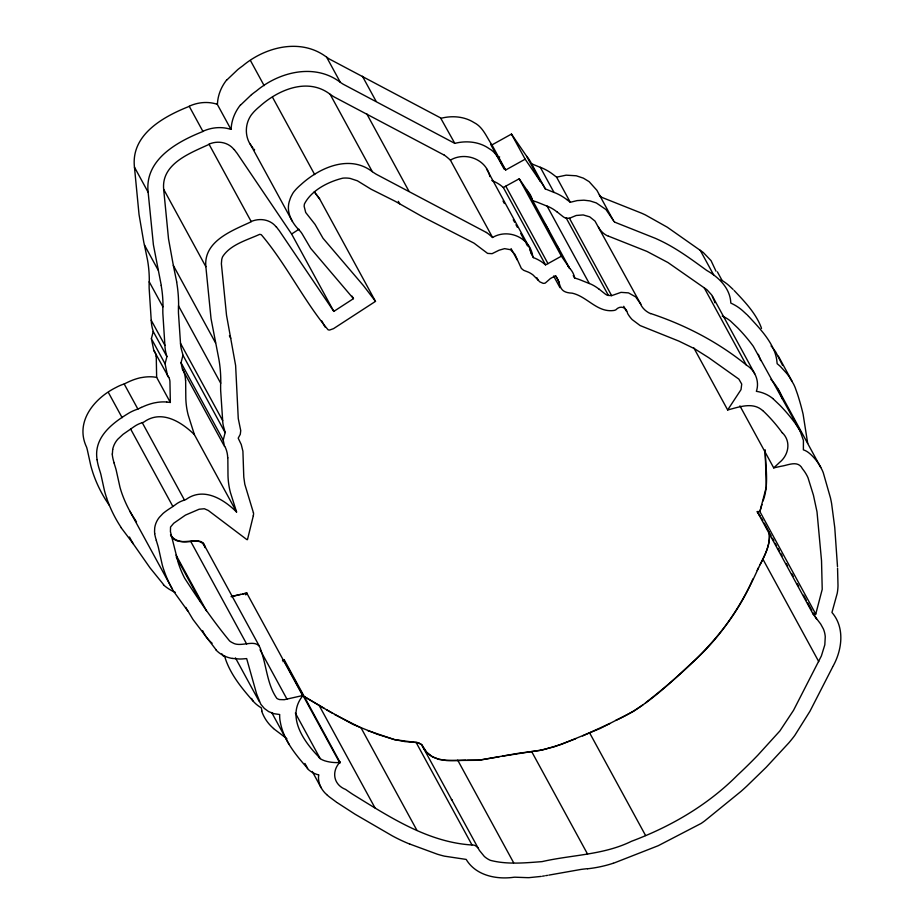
<?xml version="1.0" encoding="UTF-8"?>
<svg xmlns="http://www.w3.org/2000/svg" width="924" height="924" viewBox="0 0 924 924"><rect width="100%" height="100%" fill="white"/><g stroke="black" fill="none" stroke-linecap="round" stroke-linejoin="round"><path stroke-width="1.39" d="M693.866 347.955L727.662 409.956L741.025 389.616L741.718 384.084L738.854 379.106L708.72 357.692L694.34 348.625L678.897 341.118L640.124 325.56L632.143 319.565A41.557 37.064 -28.6 0 1 627.627 313.502C626.518 307.103 620.177 304.989 615.858 309.829A7.276 6.491 -28.6 0 1 613.802 310.487C597.158 312.797 587.375 296.569 572.164 293.162C557.218 292.481 561.977 283.911 555.474 275.756L550.415 278.528L545.322 283.021A4.597 4.1 -28.6 0 1 543.104 283.322L539.847 281.878L533.056 274.994A29.245 26.08 -28.6 0 0 528.574 272.233L523.642 270.293L521.367 268.434L514.864 254.285L510.475 249.699L504.596 248.637L499.133 250.196L492.076 253.673L487.595 253.395L474.058 243.174L422.476 216.724L395.033 201.201L371.125 189.235L357.38 180.792L350.15 178.424A26.669 23.781 -28.6 0 0 342.816 178.159C328.378 181.705 311.515 190.159 304.47 203.892A17.267 15.396 -28.6 0 0 304.146 206.329L305.705 212.497L315.038 224.37L323.007 238.253L363.536 285.724L375.491 301.374L333.529 328.644L329.672 330.018A4.158 3.708 -28.6 0 1 328.032 329.741C303.534 300.335 286.024 263.825 261.296 234.708A8.339 7.438 -28.6 0 0 259.621 234.361C247.158 240.078 230.353 244.525 222.615 256.733A20.778 18.526 -28.6 0 0 221.737 259.494L221.379 263.767L226.519 315.234L235.62 365.5L238.265 418.572L240.737 430.596L240.286 434.303L238.196 438.161L241.256 444.548L242.908 451.201L243.786 477.05L244.802 484.257L253.395 512.647M318.676 774.982C317.602 782.397 321.136 789.743 326.646 794.559M112.693 449.526L112.37 454.031M253.315 515.765L247.47 539.639A2.31 2.056 -28.6 0 1 246.777 539.535L208.27 510.452L204.343 508.743L199.157 509.228L185.447 515.107L173.735 523.238L170.536 527.027L170.432 531.693L178.193 562.612A126.842 113.121 -28.6 0 0 184.627 578.147C198.568 599.699 213.178 621.044 229.568 640.898A15.073 13.444 -28.6 0 0 232.686 642.827C241.372 648.336 257.842 636.74 260.845 650.08C266.609 665.8 267.14 684.672 276.853 698.371A9.379 8.362 -28.6 0 0 279.602 699.572L284.222 699.711L302.645 695.553L246.766 593.069L231.081 596.627L240.552 594.386M151.386 338.692L153.222 331.485L152.241 327.858A50.924 45.415 -28.6 0 1 151.224 320.201L149.145 288.161A184.43 164.472 -28.6 0 1 149.18 281.704L162.878 306.814A184.43 164.472 -28.6 0 0 162.843 313.271L164.899 345.322A50.924 45.415 -28.6 0 0 165.916 352.968L166.909 356.595L165.073 363.802L167.475 375.456L168.699 377.396L153.788 350.346L151.386 338.692L165.073 363.802M181.046 362.751L223.227 440.124L224.532 446.465L182.351 369.092L181.046 362.751L182.952 355.243A7.069 6.306 -28.6 0 0 182.733 354.181L181.347 349.145A35.297 31.474 -28.6 0 1 180.503 343.254L178.471 313.132A171.98 153.372 -28.6 0 1 178.482 305.786L220.663 383.16A171.98 153.372 -28.6 0 0 220.663 390.506L222.672 420.628A35.297 31.474 -28.6 0 0 223.516 426.518L224.428 429.741M223.227 440.124L225.133 432.617L182.952 355.243M815.753 614.079L759.886 511.584L757.195 511.561L813.074 614.056L815.753 614.079L822.221 589.339L821.528 560.729L817.012 511.861L813.443 495.229L807.992 477.696A48.244 43.024 -28.6 0 0 802.436 468.791C798.428 460.672 789.812 464.426 783.206 465.881A49.284 43.948 -28.6 0 0 780.387 466.412L773.723 467.879L739.916 405.879M761.919 504.504L759.886 511.584L766.342 486.856L765.13 449.884C765.453 466.851 769.207 484.58 763.039 500.947M760.013 564.783C765.222 554.619 771.066 543.451 769.045 531.647C771.24 545.738 763.062 558.362 757.172 570.454M326.83 709.921L352.887 724.358L377.466 734.314L394.375 739.581L404.989 741.602L417.382 742.503L421.494 744.478L479.394 850.392L484.292 856.409A27.397 24.428 -28.6 0 0 490.309 860.313C506.929 864.702 525.005 862.912 542.065 861.618C571.898 854.769 603.476 855.058 631.45 841.302C670.847 826.553 707.599 805.197 737.433 775.236A492.931 439.593 -28.6 0 0 757.899 755.127L779.902 730.919L793.531 710.325L821.39 655.924L824.82 644.813L825.259 636.751A31.335 27.939 -28.6 0 0 823.411 629.001L820.685 624.023L813.074 614.056M833.032 666.227C842.145 649.884 845.044 627.546 831.947 612.473L837.236 593.289A56.988 50.82 -28.6 0 0 837.999 585.608L837.56 568.214M758.592 567.613C742.746 603.43 721.575 636.809 691.926 662.831C668.595 684.349 645.299 707.438 615.823 720.35M752.91 578.955C731.138 630.549 688.576 668.999 645.46 702.91M832.72 666.851L810.001 711.18L794.756 735.481A137.145 122.315 -28.6 0 1 788.634 743.092L766.135 767.347L746.684 786.255A328.147 292.642 -28.6 0 1 741.036 791.36L704.896 820.755A82.097 73.215 -28.6 0 1 703.291 821.933L702.332 822.614A52.506 46.824 -28.6 0 1 701.027 823.492L658.235 845.703L613.247 863.328M242.573 593.97L246.766 593.069L246.003 594.444M246.766 593.069L245.761 594.871M283.021 661.665L284.234 659.701M340.032 762.104C331.242 771.355 333.379 784.695 345.634 789.454A308.639 275.248 -28.6 0 0 352.76 794.328C389.974 817.174 428.782 842.919 473.712 845.09A10.73 9.575 -28.6 0 1 475.514 845.737L478.043 847.851M226.888 79.949L237.826 69.531A104.377 93.081 -28.6 0 1 242.7 65.87C265.511 46.662 301.166 37.803 326.634 57.184A58.408 52.091 -28.6 0 0 329.568 59.124L440.563 117.891L454.816 143.382C466.354 140.39 479.371 141.661 489.246 148.695C497.632 153.268 500.554 163.282 505.647 170.016L525.155 159.194L540.286 181.3A28.898 25.768 -28.6 0 1 541.995 183.46L543.578 185.828A41.811 37.283 -28.6 0 1 545.264 188.877L554.019 192.446L540.332 167.336A75.653 67.464 -28.6 0 1 538.669 166.701L531.566 163.767A41.811 37.283 -28.6 0 0 529.879 160.718L528.309 158.351A28.898 25.768 -28.6 0 0 526.599 156.179L511.457 134.084L491.961 144.906C486.74 137.595 483.229 127.154 474.104 122.615C464.414 116.412 452.113 115.442 441.129 118.272M240.575 105.07L251.513 94.641M773.723 467.879L778.355 463.594A25.56 22.8 -28.6 0 0 779.325 462.612C788.669 455.324 791.36 441.522 782.362 432.779M642.804 704.977L633.587 711.284L599.907 728.586L561.365 744.374L543.104 749.791L502.437 756.155M112.67 449.526A22.061 19.681 -28.6 0 1 117.671 439.339L123.042 434.338L134.488 426.391A24.105 21.495 -28.6 0 1 142.296 422.695A25.179 22.453 -28.6 0 0 143.982 421.991C161.492 409.378 181.37 421.875 194.398 434.638L236.579 512.012C223.608 499.145 203.65 486.798 186.174 499.364A25.179 22.453 -28.6 0 1 184.488 500.103A23.654 21.09 -28.6 0 0 177.085 503.488L172.996 506.444M109.332 505.382L105.798 500A160.938 143.532 -28.6 0 1 92.92 472.845L91.603 468.56A131.635 117.394 -28.6 0 1 90.679 465.13L87.318 449.838A70.097 62.509 -28.6 0 0 86.613 447.239C74.613 422.037 94.133 398.29 116.135 387.422A39.328 35.077 -28.6 0 1 124.186 383.98L127.697 382.27A53.754 47.933 -28.6 0 1 140.205 377.789L144.017 377.188A41.141 36.694 -28.6 0 1 153.014 376.888L156.653 377.35L170.339 402.471L166.701 402.021M97.101 459.771C93.324 437.191 112.751 422.672 129.822 412.531A39.328 35.077 -28.6 0 1 137.884 409.089M454.816 143.382L343.254 84.246A58.408 52.091 -28.6 0 1 340.321 82.305C314.865 62.901 279.21 71.783 256.387 90.979A104.377 93.081 -28.6 0 0 251.513 94.641M444.282 155.14L334.28 97.008A75.664 67.475 -28.6 0 1 330.122 94.283C307.808 77.085 278.182 89.767 259.713 106.445A57.115 50.936 -28.6 0 0 253.673 112.081L251.651 114.484A21.379 19.058 -28.6 0 0 250.496 116.147C244.306 125.826 245.01 139.247 252.876 147.771M486.474 232.513L376.472 174.382A75.664 67.475 -28.6 0 1 372.303 171.656C349.572 154.181 319.577 167.567 300.981 184.592A56.179 50.092 -28.6 0 0 295.865 189.455L294.155 191.441A21.726 19.369 -28.6 0 0 292.689 193.52L290.956 196.812A29.984 26.738 -28.6 0 0 289.847 199.815C285.354 211.469 291.915 223.169 300.161 231.15A26.761 23.862 -28.6 0 1 302.194 233.922L310.683 248.348L353.453 298.648L333.818 311.4L279.198 230.573A6.965 6.214 -28.6 0 0 278.817 230.064L278.655 229.891A8.743 7.796 -28.6 0 1 278.343 229.522L276.368 226.842M333.818 311.4L291.626 234.026L298.995 229.221M557.057 211.862L563.016 216.62A18.388 16.401 -28.6 0 0 563.64 217.048L563.998 217.267A12 10.707 -28.6 0 0 564.749 217.671A3.869 3.442 -28.6 0 0 566.123 218.052L569.461 218.272L576.241 215.465L583.183 214.934L589.708 216.851L594.987 221.067L640.863 304.343L635.689 296.893L628.482 292.885L621.009 292.365L611.642 295.645L608.304 295.403A3.869 3.442 -28.6 0 1 607.01 295.114A12 10.707 -28.6 0 1 606.19 294.64L605.832 294.421A18.388 16.401 -28.6 0 1 605.197 293.994L599.237 289.235M498.833 157.392L499.665 156.93M491.799 180.48A46.593 41.545 -28.6 0 1 500.404 185.123L503.326 187.48L519.219 178.794L526.957 190.101A15.454 13.779 -28.6 0 0 527.431 190.737L527.847 191.256M505.832 186.221L547.978 263.617L561.399 256.167L569.149 267.475A15.454 13.779 -28.6 0 0 569.623 268.11L570.039 268.63M530.665 252.61L533.391 257.6A46.593 41.545 -28.6 0 1 542.584 262.497L545.518 264.853L547.978 263.617M609.875 723.504L582.628 735.908M139.305 408.396L141.395 407.38M139.05 408.524L137.884 409.089L124.186 383.968M444.294 155.117A50.023 44.606 -28.6 0 1 447.863 157.912L450.392 160.118C465.234 151.421 486.29 159.067 489.882 176.576M486.486 232.49A50.023 44.606 -28.6 0 1 490.043 235.285L492.584 237.491C508.177 228.251 529.752 237.48 532.663 255.798A23.343 20.825 -28.6 0 0 533.379 257.6M575.571 738.807L554.146 746.835L539.339 750.542L518.676 753.256L478.32 760.29L446.546 760.533L438.992 759.413L432.305 756.744L426.645 752.171L421.76 744.767L418.757 742.884L394.375 739.581L367.613 730.538M540.355 167.279A59.124 52.726 -28.6 0 1 553.037 174.428L556.606 177.177L566.146 175.167L576.253 175.779L583.367 178.147L589.131 181.658L596.892 190.298L613.039 219.935A6.503 5.798 -28.6 0 0 613.444 220.593L613.582 220.79M566.77 199.503L570.293 202.287L577.2 200.589L583.933 200.185L589.939 200.901L596.28 202.91L605.959 209.529L613.039 219.935M727.662 409.956C738.842 407.172 752.783 401.547 762.623 410.579M499.191 756.779L479.683 760.129L467.348 760.209M548.844 875.12L580.873 869.449A146.004 130.203 -28.6 0 1 587.583 868.664M547.574 875.351L545.68 875.675M544.421 875.883L542.515 876.195M541.256 876.402L529.025 877.65A67.671 60.349 -28.6 0 1 526.357 877.615L514.957 877.199A18.041 16.089 -28.6 0 0 513.721 877.28C496.35 879.683 475.768 875.525 466.193 859.424L444.363 856.144A152.795 136.267 -28.6 0 1 437.341 854.203L409.782 844.051M190.771 541.499C196.269 540.321 204.516 540.02 204.966 547.597C200.6 532.547 177.639 550.034 170.513 534.834C174.705 541.741 183.506 542.538 190.771 541.499L246.65 643.993M465.973 760.129C450.358 760.752 429.625 762.947 422.164 745.368M340.113 762.196C337.664 763.328 320.94 762.323 318.168 756.248C303.476 741.083 286.879 717.024 301.882 696.927A55.463 49.457 -28.6 0 0 302.645 695.553M451.386 799.606L452.032 799.71M232.409 658.419L239.489 659.02A51.813 46.2 -28.6 0 0 242.769 658.916L246.662 658.593L256.606 693.866L260.799 704.261L264.322 708.431L268.665 711.607L273.931 713.686L279.695 714.518A33.287 29.683 -28.6 0 0 280.284 721.921C283.472 740.17 295.784 754.931 307.657 768.445L304.932 763.455M608.489 236.151L646.985 251.432L667.971 262.543L706.952 289.743L711.711 294.999L714.656 301.698M650.681 313.525C685.562 325.121 718.144 342.03 746.731 365.303C755.347 370.559 759.724 381.716 756.363 391.326A37.353 33.31 -28.6 0 1 772.753 398.498M334.534 714.46L361.111 727.95L416.978 830.433M324.266 708.408L304.181 696.523L331.959 712.958M600.923 196.858L601.05 196.928A17.695 15.777 -28.6 0 0 602.667 197.701L641.683 213.225A200.762 179.037 -28.6 0 1 645.449 214.957L667.267 227.2L703.233 252.448L711.064 260.66L715.985 271.171M614.61 221.968L614.737 222.037A17.695 15.777 -28.6 0 0 616.354 222.811L655.37 238.334A200.762 179.037 -28.6 0 1 659.147 240.067C676.322 248.048 691.556 259.448 706.825 270.501C718.872 277.315 730.295 288.415 730.803 303.084A55.278 49.295 -28.6 0 1 742.492 310.568L746.777 314.53M286.89 738.703L273.469 728.562M337.064 802.575L355.093 814.24L392.226 835.816A196.639 175.364 -28.6 0 0 409.759 844.097M336.498 802.182L329.394 796.927A64.103 57.172 -28.6 0 1 326.646 794.559M772.764 398.487L779.914 405.289A212.173 189.212 -28.6 0 1 795.449 423.631L799.687 430.11M733.079 289.42L728.828 285.435A55.278 49.295 -28.6 0 0 720.939 279.868M163.629 584.649L150.046 567.89L132.906 543.347M747.447 315.188L748.44 316.181M734.083 290.402C744.317 301.305 755.255 312.497 760.879 326.599A54.089 48.244 -28.6 0 1 761.515 328.459M748.775 316.516C758.592 327.154 769.161 338.022 774.578 351.709A54.089 48.244 -28.6 0 1 776.691 359.552L777.165 363.721A63.098 56.272 -28.6 0 1 780.48 366.574L786.74 373.435A87.734 78.24 -28.6 0 1 789.512 377.211L793.554 384.049A62.924 56.11 -28.6 0 1 795.241 387.78L797.412 393.878A312.889 279.025 -28.6 0 1 803.095 414.183L807.703 443.462M216.043 649.757L193.289 619.877A39.848 35.539 -28.6 0 1 192.85 619.253L189.027 612.866A14.137 12.601 -28.6 0 0 187.907 611.134M261.989 710.937L261.261 707.807A38.912 34.708 -28.6 0 1 252.933 700.923C241.164 687.514 229.418 673.157 224.451 655.682M771.09 345.934L772.083 347.112M254.031 149.18L254.62 149.884M132.86 543.266L121.229 527.823M570.2 268.838L570.454 269.138A25.144 22.43 -28.6 0 1 574.716 277.997M758.246 513.236L759.99 515.869M375.491 301.374L319.623 198.891L314.264 191.776L315.072 192.862M319.623 198.891L315.916 193.982M234.188 149.469L235.886 151.767A11.712 10.441 -28.6 0 0 236.463 152.518L236.625 152.703A6.965 6.214 -28.6 0 1 237.018 153.199L291.626 234.026M759.747 515.557L758.454 513.582M600.057 195.923L599.791 195.553A6.503 5.798 -28.6 0 1 599.341 194.825M600.138 196.038L600.184 196.096A4.262 3.8 -28.6 0 0 600.704 196.731M613.836 221.148L613.871 221.206A4.262 3.8 -28.6 0 0 614.402 221.841M223.585 656.433L221.841 653.857M136.521 521.91L131.555 514.148A151.652 135.239 -28.6 0 1 123.377 497.343A119.496 106.56 -28.6 0 1 119.993 487.294L116.239 470.328A70.236 62.636 -28.6 0 0 115.673 468.237L114.079 463.039M153.788 350.346L155.001 352.287A14.183 12.647 -28.6 0 1 156.191 356.387M782.536 365.257L775.814 352.102A87.734 78.24 -28.6 0 0 773.053 348.325M777.985 388.889L821.99 469.738A53.592 47.794 -28.6 0 1 823.296 472.811L830.457 497.874A197.748 176.345 -28.6 0 1 831.612 503.58L834.753 527.535L837.502 566.631M820.812 467.405L819.496 465.142A62.393 55.636 -28.6 0 0 811.237 454.908A43.89 39.143 -28.6 0 0 808.361 452.471L808.003 452.206A20.016 17.856 -28.6 0 0 807.38 451.778A18.896 16.851 -28.6 0 0 803.383 449.861L803.418 440.378L799.976 430.642M778.355 356.133L792.041 381.254M717.382 271.841L721.956 280.215M722.21 316.077A37.353 33.31 -28.6 0 1 730.572 321.125L737.733 327.916A212.173 189.212 -28.6 0 1 753.268 346.257L800.519 431.693M700.219 250.277L713.917 275.387M712.531 296.338L754.723 373.712M704.123 287.641L746.315 365.015M761.457 518.006L762.831 520.535M764.217 523.065L768.352 530.653M769.727 533.183L771.113 535.724M772.487 538.253L773.873 540.783M775.248 543.312L776.634 545.841M778.008 548.371L779.394 550.9M780.768 553.43L782.154 555.959M786.289 563.559L787.664 566.089M791.81 573.677L793.185 576.206M797.331 583.795L798.706 586.324M803.534 595.183L806.294 600.242M807.668 602.771L811.815 610.371M813.189 612.901L816.643 619.23M556.606 177.177L570.293 202.287M762.866 559.112L818.745 661.607M623.746 306.306L626.507 311.365M569.461 218.272L611.642 295.645M566.216 218.041L608.408 295.414M531.566 163.767L545.264 188.889M526.599 156.191L540.286 181.3M511.457 134.084L525.155 159.194M526.957 190.101L569.149 267.475M545.345 224.37L548.752 230.607M556.918 245.588L558.951 249.33M567.798 265.546L569.161 268.041M573.238 275.537L574.601 278.032A63.306 56.456 -28.6 0 1 579.914 279.753L589.304 283.541L547.124 206.168L537.733 202.368A63.306 56.456 -28.6 0 0 532.42 200.647M519.219 178.794L561.399 256.167M491.961 144.906L505.647 170.016M490.54 144.144L504.227 169.254M555.728 275.93L559.182 282.259M553.626 276.033L559.979 287.676M503.326 187.48L545.518 264.853M530.122 248.937L486.509 168.861M503.037 201.028L504.4 203.523M513.247 219.739L514.61 222.234M515.973 224.728L517.336 227.235M520.732 233.472L524.82 240.956M526.172 243.451L527.535 245.946M529.579 249.688L532.305 254.689M536.902 277.754L538.288 280.295M511.064 248.591L517.267 259.979M450.392 160.118L492.584 237.491M362.427 76.242L376.126 101.351M366.805 113.918L408.986 191.291M326.634 57.184L340.321 82.294M398.29 201.317L399.676 203.846M330.122 94.283L372.314 171.656M272.499 97.216L314.68 174.59M250.45 60.522L264.137 85.632M352.09 296.154L353.453 298.648M589.72 733.067L645.599 835.55M250.242 144.086L292.434 221.46M217.163 104.077L230.85 129.198M321.633 320.709L325.075 327.038M531.67 751.582L587.548 854.065M205.856 266.69C203.407 240.887 232.709 230.457 251.282 221.725L209.101 144.352C190.587 152.991 161.192 163.525 163.675 189.316L205.856 266.69L211.042 318.722L218.907 359.344A157.669 140.61 -28.6 0 1 220.778 383.148M229.395 335.77L230.769 338.299M148.14 192.25C144.444 159.598 177.339 141.638 202.957 131.485L189.27 106.364C163.64 116.516 130.758 134.477 134.454 167.14L148.14 192.25L153.396 244.791L161.273 285.435M457.727 760.198L513.605 862.681M163.675 189.316L168.526 238.9L173.354 265.5L215.535 342.873M416.077 742.365L471.945 844.859M134.454 167.14L139.039 214.553L143.832 242.458L144.433 244.952L158.12 270.074M180.492 343.254L222.672 420.628M151.201 320.212L164.899 345.322M153.222 331.485L166.909 356.595M319.127 705.416L375.005 807.899M340.286 762.831L284.153 659.609L284.373 660.348L282.444 660.059L283.795 660.244L339.674 762.727M142.296 422.73L184.488 500.103M203.141 543.069L259.02 645.553M295.345 713.051L320.189 758.604M260.06 649.768L286.96 699.11M130.7 429.152L172.892 506.525L169.08 509.009A93.463 83.356 -28.6 0 0 167.29 510.221A49.584 44.225 -28.6 0 0 163.017 513.478L159.275 517.405A22.003 19.623 -28.6 0 0 154.724 527.8L154.551 531.404A27.639 24.648 -28.6 0 0 154.724 533.564M108.443 392.584L122.141 417.694M312.266 771.471L321.102 787.687M271.714 712.543L289.12 744.478M235.447 657.888L259.298 701.628M176.057 555.093L206.41 610.764M176.23 556.976L200.381 601.258M251.571 698.405L252.945 700.923M185.84 607.403L187.884 611.145L173.735 591.522A151.028 134.685 -28.6 0 1 165.107 573.55L163.433 568.826A101.998 90.956 -28.6 0 1 162.208 564.656L158.431 547.701A70.236 62.636 -28.6 0 0 157.865 545.61L156.272 540.413M129.845 511.157L172.037 588.53M129.441 536.983L133.137 543.762M778.62 390.032L779.798 392.365A53.592 47.794 -28.6 0 1 781.103 395.437L781.831 397.459M758.338 354.319L760.683 360.568M106.618 497.955L105.29 493.67A131.635 117.394 -28.6 0 1 104.366 490.251L101.016 474.948A70.097 62.509 -28.6 0 0 100.3 472.349L99.18 468.78A69.901 62.335 -28.6 0 1 97.078 459.771M782.051 398.152L782.281 398.833M236.579 512.012L230.388 492.423A90.54 80.746 -28.6 0 1 227.997 475.664L227.835 457.796M194.398 434.638L188.196 415.049A90.54 80.746 -28.6 0 1 185.816 398.29L185.643 380.422M224.474 429.926L224.925 431.554A7.069 6.306 -28.6 0 1 225.156 432.617M173.354 265.5L176.715 281.97M144.433 244.952L147.574 260.325A141.926 126.565 -28.6 0 1 149.295 281.693M714.726 301.963L714.887 302.737M156.248 356.387L156.653 377.35M170.339 402.471L169.935 381.497A14.183 12.647 -28.6 0 0 168.803 377.35M217.44 104.066A43.636 38.912 -28.6 0 1 226.738 79.857M189.201 106.214A36.937 32.941 -28.6 0 1 217.094 104.239M251.189 221.494A22.003 19.623 -28.6 0 1 276.207 226.946M224.821 446.315A32.918 29.36 -28.6 0 1 227.708 457.819M156.329 540.39A52.922 47.193 -28.6 0 1 154.678 533.575M232.398 658.454A32.606 29.071 -28.6 0 1 215.893 649.884M318.699 774.924A27.189 24.243 -28.6 0 1 307.426 768.653M613.236 863.259A116.944 104.285 -28.6 0 1 587.583 868.779M650.6 313.652A23.862 21.275 -28.6 0 1 640.667 304.446M589.35 283.46A45.149 40.263 -28.6 0 1 599.191 289.281M253.453 512.635A7.866 7.011 -28.6 0 1 253.268 515.765M762.704 410.499A195.345 174.209 -28.6 0 1 782.281 432.825M202.887 131.323A36.937 32.941 -28.6 0 1 230.781 129.36M231.127 129.175A43.636 38.912 -28.6 0 1 240.425 104.966M161.18 285.458A141.926 126.565 -28.6 0 1 162.994 306.803M166.701 402.009A41.141 36.694 -28.6 0 0 157.715 402.31L153.904 402.979A53.754 47.933 -28.6 0 0 141.418 407.438M121.321 527.754A161.4 143.936 -28.6 0 1 106.606 497.967M175.317 592.342A48.498 43.255 -28.6 0 1 163.433 584.834M212.116 643.231A42.631 38.011 -28.6 0 1 202.61 630.665M273.562 728.47A49.272 43.936 -28.6 0 1 261.665 711.053M554.053 192.388A59.124 52.726 -28.6 0 1 566.735 199.538M208.997 144.121A22.003 19.623 -28.6 0 1 234.026 149.572M176.634 281.993A157.669 140.61 -28.6 0 1 178.598 305.775M182.64 368.942A32.918 29.36 -28.6 0 1 185.516 380.445M114.172 463.005A49.757 44.375 -28.6 0 1 112.22 454.054M770.916 379.418A62.439 55.683 -28.6 0 1 777.962 388.9M608.419 236.278A23.862 21.275 -28.6 0 1 598.475 227.073M547.17 206.087A45.149 40.263 -28.6 0 1 557.01 211.908M528.216 191.811A25.144 22.43 -28.6 0 1 532.524 200.623M757.414 511.896L758.038 512.901L757.414 511.896"/></g></svg>
